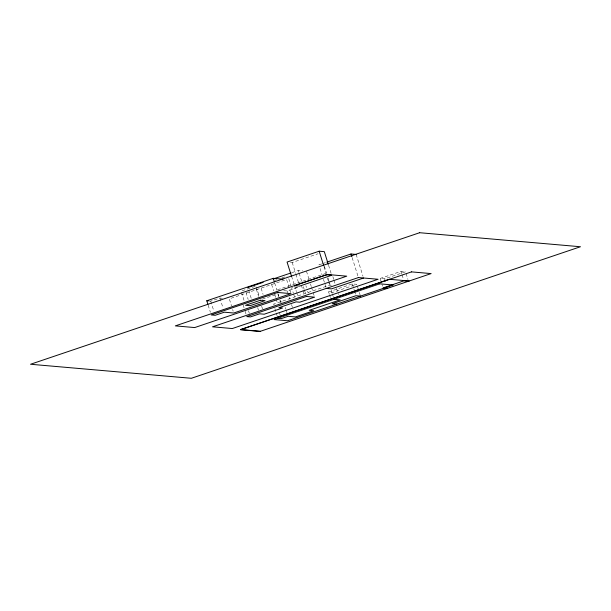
<?xml version="1.0" encoding="UTF-8"?>
<svg xmlns="http://www.w3.org/2000/svg" width="611" height="611" viewBox="0 0 611 611"><rect width="100%" height="100%" fill="white"/><g stroke="black" fill="none" stroke-linecap="round" stroke-linejoin="round"><path stroke-width="0.46" stroke-dasharray="3.06 2.29" d="M290.5 262.356L292.218 262.501L318.079 253.764M291.974 272.621L298.283 270.49L302.827 270.887M209.153 300.994L210.726 301.131L219.899 298.038L222.717 298.283M255.161 286.376L241.139 291.111L244.186 300.849M321.562 263.937L318.911 264.83L321.493 265.059M322.448 263.639L325.984 262.44M275.034 280.281L276.752 279.701M281.908 277.952L287.071 276.21M325.946 273.384L276.661 290.049L278.425 290.202M262.348 299.161L277.195 294.143M297.893 287.147L295.266 288.033L291.623 287.72L293.288 293.028M283.733 290.668L287.269 290.973L298.626 287.139M331.376 285.337L329.642 285.184L273.476 304.171L275.149 304.316M328.619 291.905L352.28 283.909L356.763 284.298L333.102 292.302L328.619 291.905L329.184 293.723M380.149 278.448L400.999 271.399L405.544 271.796L384.686 278.837L380.149 278.448L380.951 281.022M282.122 302.002L280.357 301.849L279.785 300.032M406.078 273.507L407.957 279.517M400.999 271.399L401.801 273.972M402.076 274.828L403.42 279.12M384.686 278.837L386.03 283.13M382.028 284.451L382.562 286.169M356.16 254.436L362.987 276.21M352.142 257.613L358.115 276.668M357.336 286.116L358.191 288.835M359.329 292.47L360.177 295.189M352.28 283.909L354.265 290.263M354.548 291.164L355.686 294.8M332.865 276.638L333.721 279.364M334.003 280.266L335.141 283.901M336.539 288.369L338.479 294.563M328.581 265.266L331.139 273.43M324.349 266.19L326.625 273.445M328.046 277.99L328.901 280.709M329.184 281.618L330.322 285.245M323.998 266.633L325.984 272.987M327.366 277.929L328.222 280.648M328.504 281.556L329.642 285.184M331.307 290.492L332.14 293.15M332.415 294.036L333.247 296.686M329.466 294.632L330.604 298.26M320.049 268.458L322.043 274.813M323.463 279.349L326.022 287.521M306.47 271.2L309.029 279.372M310.441 283.886L311.274 286.536M311.549 287.422L314.046 295.388M305.897 285.681L306.462 287.498M307.6 291.126L308.173 292.944M298.283 270.49L298.848 272.3M299.13 273.209L301.689 281.373M303.362 286.704L304.194 289.362M304.469 290.248L305.584 293.784M301.345 285.284L304.194 294.365M292.218 262.501L295.632 273.392M295.923 274.301L298.481 282.465M291.569 276.241L294.128 284.405M294.41 285.314L296.373 291.577M296.648 292.463L297.763 295.999M288.782 278.647L291.057 285.902M293.563 293.914L294.678 297.45M290.767 292.753L286.612 279.479L229.301 298.855L231.516 305.935M287.269 290.973L287.842 292.791M289.263 297.328L289.835 299.146M291.523 304.545L293.188 309.853M285.352 307.448L285.91 309.219M286.185 310.098L287.017 312.756M274.66 282.962L276.936 290.217M278.074 293.845L278.906 296.503M280.014 300.039L280.846 302.697M277.799 293.677L278.647 296.404M271.59 284.459L273.575 290.805M274.706 294.418L275.821 297.954M276.096 298.84L277.478 303.262M279.311 312.427L280.144 315.077M274.866 308.593L275.973 312.137M276.248 313.023L277.081 315.673M261.141 288.239L263.081 294.433M256.315 286.964L259.362 296.694M256.322 289.156L258.59 296.419M261.668 306.241L262.501 308.899M257.674 307.616L258.506 310.266M248.7 290.256L251.258 298.428M245.966 292.394L248.181 299.474M248.509 310.716L249.341 313.367M243.201 305.088L244.033 307.745M245.148 311.282L245.973 313.932M232.631 309.471L233.181 311.243M219.899 298.038L222.946 307.768M210.726 301.131L213.781 310.869M208.168 305.217L210.39 312.29"/><path stroke-width="0.92" d="M328.298 264.357L324.319 251.656L319.163 251.205L287.063 262.058L291.615 276.577M207.893 304.331L206.785 300.788L273.27 278.318L283.053 279.174M247.845 287.537L263.158 282.358M273.064 279.013L291.073 272.926M326.87 262.142L351.004 253.985L356.16 254.436M358.397 277.577L212.536 326.816L232.325 328.535L378.087 279.265L358.298 277.539M363.553 278.028L331.46 288.873L326.305 288.423M409.294 281.022L389.337 279.28L240.558 329.573L260.523 331.315M408.499 281.228L403.955 280.831L383.105 287.88L387.649 288.277M360.467 296.098L355.976 295.709L332.315 303.705L336.798 304.095M334.08 299.344L340.144 299.871L309.197 310.335L313.749 310.732L295.403 316.926L288.125 316.292L281.251 318.621L277.913 318.331M206.785 300.788L208.359 300.925M351.004 253.985L351.86 256.704M319.163 251.205L323.708 265.724M273.27 278.318L274.377 281.854M419.658 232.715L30.55 364.255L191.342 378.285L580.45 246.745L419.658 232.715M327.366 274.484L175.342 325.877L194.71 327.565L346.735 276.172L327.366 274.484M326.557 274.797L294.456 285.65L299.619 286.101L331.712 275.248L326.557 274.797M277.707 292.47L211.223 314.948L215.164 315.291L224.336 312.19L233.738 313.015L291.05 293.639L277.707 292.47M260.477 300.23L245.576 305.271L250.12 305.668L265.021 300.627L260.477 300.23M306.416 296.442L246.806 316.59L250.449 316.91L259.622 313.81L264.166 314.207L282.503 308.005L278.868 307.684L296.06 301.872L299.703 302.193L314.604 297.152L306.416 296.442M411.524 271.88L240.444 329.711L260.034 331.422L431.114 273.591L411.524 271.88M379.752 283.825L274.011 319.568L287.529 320.752L393.27 285.009L379.752 283.825"/></g></svg>
